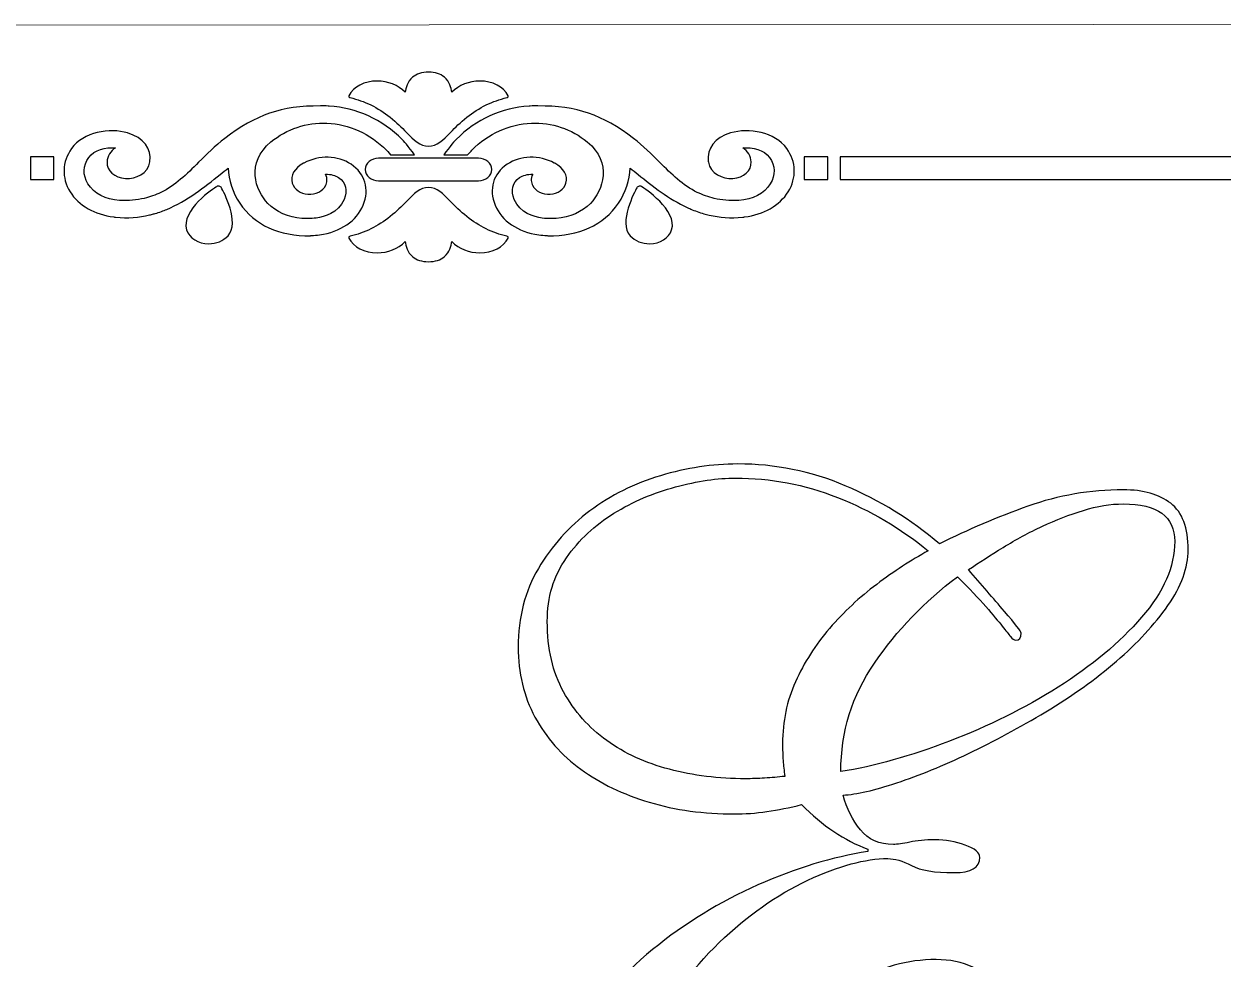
# Model space of a CAD drawing. Header units: millimetres. Extents: x -104 to 608, y -149 to 152.
# Drawn here: x -15.2 to 47.9, y 102.7 to 151.9 of the extents above; entities that cross this region are included whole.
import ezdxf

# ---------------------------------------------------------------- set-up
doc = ezdxf.new("R2010")
doc.units = ezdxf.units.MM
doc.header["$MEASUREMENT"] = 0
doc.layers.add('layer 1', color=7, linetype='Continuous')

msp = doc.modelspace()

# ---------------------------------------------------------------- linework, layer by layer
at = {"layer": 'layer 1', "color": 250, "lineweight": 20}
msp.add_open_spline([(111.1035, 148.0591), (111.1035, 148.0591), (103.1622, 148.0591), (103.1622, 148.0591), (103.1622, 148.0591), (103.1622, 148.0591), (103.1622, 144.1262), (103.1622, 144.1262), (103.1622, 144.1262), (103.1622, 144.1262), (111.1035, 144.1262), (111.1035, 144.1262), (111.1035, 144.1262), (111.1035, 144.1262), (111.1035, -0.7195), (111.1035, -0.7195), (111.1035, -0.7195), (111.1035, -0.7195), (16.1756, -0.8159), (16.1756, -0.8159), (16.1756, -0.8159), (15.6256, -0.8164), (15.1756, -0.3667), (15.1756, 0.1841), (15.1756, 0.1841), (15.1756, 0.1841), (15.1756, 3.0663), (15.1756, 3.0663), (15.1756, 3.0663), (15.1756, 3.0663), (-2.8885, 3.0663), (-2.8885, 3.0663), (-2.8885, 3.0663), (-2.8885, 3.0663), (-2.8885, 0.1841), (-2.8885, 0.1841), (-2.8885, 0.1841), (-2.8885, -0.366), (-3.3384, -0.8159), (-3.8885, -0.8159), (-3.8885, -0.8159), (-3.8885, -0.8159), (-98.8636, -0.8159), (-98.8636, -0.8159), (-98.8636, -0.8159), (-98.8636, -0.8159), (-98.8636, 144.1262), (-98.8636, 144.1262), (-98.8636, 144.1262), (-98.8636, 144.1262), (-90.9097, 144.1262), (-90.9097, 144.1262), (-90.9097, 144.1262), (-90.9097, 144.1262), (-90.9097, 148.0591), (-90.9097, 148.0591), (-90.9097, 148.0591), (-90.9097, 148.0591), (-98.8636, 148.0591), (-98.8636, 148.0591), (-98.8636, 148.0591), (-98.8636, 148.0591), (-98.8636, 151.8279), (-98.8636, 151.8279), (-98.8636, 151.8279), (-98.8636, 151.8279), (111.1035, 151.9243), (111.1035, 151.9243), (111.1035, 151.9243), (111.1035, 151.9243), (111.1035, 148.0591), (111.1035, 148.0591)], degree=3, knots=[0, 0, 0, 0, 0.0526316, 0.0526316, 0.0526316, 0.0526316, 0.1052632, 0.1052632, 0.1052632, 0.1052632, 0.1578947, 0.1578947, 0.1578947, 0.1578947, 0.2105263, 0.2105263, 0.2105263, 0.2105263, 0.2631579, 0.2631579, 0.2631579, 0.2631579, 0.3157895, 0.3157895, 0.3157895, 0.3157895, 0.3684211, 0.3684211, 0.3684211, 0.3684211, 0.4210526, 0.4210526, 0.4210526, 0.4210526, 0.4736842, 0.4736842, 0.4736842, 0.4736842, 0.5263158, 0.5263158, 0.5263158, 0.5263158, 0.5789474, 0.5789474, 0.5789474, 0.5789474, 0.6315789, 0.6315789, 0.6315789, 0.6315789, 0.6842105, 0.6842105, 0.6842105, 0.6842105, 0.7368421, 0.7368421, 0.7368421, 0.7368421, 0.7894737, 0.7894737, 0.7894737, 0.7894737, 0.8421053, 0.8421053, 0.8421053, 0.8421053, 0.8947368, 0.8947368, 0.8947368, 0.8947368, 1, 1, 1, 1], dxfattribs=at)
at = {"layer": 'layer 1'}
for points, knots in [([(10.2184, 148.0433), (9.4602, 147.8726), (8.7495, 147.5255), (8.1052, 147.0118), (8.1052, 147.0118), (7.7593, 146.7358), (7.4921, 146.4643), (7.2556, 146.2245), (7.2556, 146.2245), (6.8316, 145.7938), (6.5255, 145.482), (6.0861, 145.482), (6.0861, 145.482), (5.6441, 145.482), (5.3386, 145.7938), (4.9151, 146.2245), (4.9151, 146.2245), (4.6795, 146.4643), (4.4123, 146.7358), (4.0658, 147.0118), (4.0658, 147.0118), (3.4215, 147.5255), (2.7108, 147.8726), (1.9538, 148.0433), (1.9538, 148.0433), (1.9291, 148.049), (1.9084, 148.0631), (1.8975, 148.0823), (1.8975, 148.0823), (1.8863, 148.1021), (1.8848, 148.1242), (1.8943, 148.1441), (1.8943, 148.1441), (2.1272, 148.6146), (2.7141, 148.9187), (3.3896, 148.9187), (3.3896, 148.9187), (3.9523, 148.9187), (4.4775, 148.7051), (4.8614, 148.3252), (4.8614, 148.3252), (4.8883, 148.5602), (4.9764, 148.8867), (5.2442, 149.116), (5.2442, 149.116), (5.4545, 149.2951), (5.737, 149.3868), (6.0855, 149.388), (6.0855, 149.388), (6.0855, 149.388), (6.0917, 149.388), (6.0917, 149.388), (6.0917, 149.388), (6.4367, 149.388), (6.7175, 149.2981), (6.926, 149.1202), (6.926, 149.1202), (7.1946, 148.8902), (7.2834, 148.5615), (7.3105, 148.3252), (7.3105, 148.3252), (7.6947, 148.7051), (8.2202, 148.9187), (8.7826, 148.9187), (8.7826, 148.9187), (9.4576, 148.9187), (10.0438, 148.6146), (10.2765, 148.1441), (10.2765, 148.1441), (10.2868, 148.1242), (10.2862, 148.1021), (10.275, 148.0823), (10.275, 148.0823), (10.2632, 148.0631), (10.2426, 148.049), (10.2184, 148.0433)], [0, 0, 0, 0, 0.05, 0.05, 0.05, 0.05, 0.1, 0.1, 0.1, 0.1, 0.15, 0.15, 0.15, 0.15, 0.2, 0.2, 0.2, 0.2, 0.25, 0.25, 0.25, 0.25, 0.3, 0.3, 0.3, 0.3, 0.35, 0.35, 0.35, 0.35, 0.4, 0.4, 0.4, 0.4, 0.45, 0.45, 0.45, 0.45, 0.5, 0.5, 0.5, 0.5, 0.55, 0.55, 0.55, 0.55, 0.6, 0.6, 0.6, 0.6, 0.65, 0.65, 0.65, 0.65, 0.7, 0.7, 0.7, 0.7, 0.75, 0.75, 0.75, 0.75, 0.8, 0.8, 0.8, 0.8, 0.85, 0.85, 0.85, 0.85, 0.9, 0.9, 0.9, 0.9, 1, 1, 1, 1]), ([(4.7019, 145.8375), (4.7214, 145.8171), (5.0525, 145.4651), (5.3518, 145.0244), (5.3518, 145.0244), (5.3518, 145.0244), (4.093, 145.0244), (4.093, 145.0244), (4.093, 145.0244), (3.9697, 145.1727), (3.8789, 145.2688), (3.8789, 145.2688), (3.8789, 145.2688), (3.0072, 146.145), (1.8919, 146.6543), (0.738, 146.702), (0.738, 146.702), (-0.3324, 146.7457), (-1.3778, 146.3932), (-2.2106, 145.7068), (-2.2106, 145.7068), (-3.5417, 144.6093), (-3.036, 143.1654), (-2.3707, 142.4628), (-2.3707, 142.4628), (-1.9534, 142.0219), (-1.2849, 141.7402), (-0.5778, 141.6788), (-0.5778, 141.6788), (-0.4716, 141.6696), (-0.3643, 141.6671), (-0.2561, 141.6681), (-0.2561, 141.6681), (-0.1154, 141.6696), (0.0259, 141.6771), (0.1656, 141.6969), (0.1656, 141.6969), (0.59, 141.7576), (1.3452, 141.9642), (1.638, 142.67), (1.638, 142.67), (1.8362, 143.1455), (1.7297, 143.5788), (1.3529, 143.8292), (1.3529, 143.8292), (1.1851, 143.94), (0.9462, 144.0192), (0.6667, 144.0058), (0.6667, 144.0058), (0.7873, 143.7574), (0.7389, 143.5519), (0.6779, 143.4235), (0.6779, 143.4235), (0.534, 143.1204), (0.1444, 142.9326), (-0.2617, 142.9512), (-0.2617, 142.9512), (-0.6559, 142.9763), (-0.9877, 143.2143), (-1.0859, 143.5442), (-1.0859, 143.5442), (-1.2024, 143.9296), (-0.9815, 144.3176), (-0.4958, 144.5849), (-0.4958, 144.5849), (-0.489, 144.5889), (-0.4808, 144.5936), (-0.4722, 144.5978), (-0.4722, 144.5978), (0.3314, 145.0279), (1.3048, 145.003), (2.0122, 144.533), (2.0122, 144.533), (2.7509, 144.0421), (2.9918, 143.2151), (2.6427, 142.3734), (2.6427, 142.3734), (2.2971, 141.5412), (1.4593, 140.9725), (0.344, 140.8125), (0.344, 140.8125), (0.2028, 140.7927), (0.0607, 140.7835), (-0.0821, 140.777), (-0.0821, 140.777), (-0.0974, 140.7753), (-0.1107, 140.7686), (-0.1266, 140.7683), (-0.1266, 140.7683), (-1.765, 140.732), (-3.0787, 141.3325), (-3.8531, 142.482), (-3.8531, 142.482), (-4.2365, 143.0516), (-4.4373, 143.6988), (-4.4629, 144.3288), (-4.4629, 144.3288), (-4.6021, 144.2195), (-4.7428, 144.1082), (-4.8843, 143.9946), (-4.8843, 143.9946), (-5.7224, 143.3249), (-6.6245, 142.6039), (-7.7014, 142.155), (-7.7014, 142.155), (-7.7907, 142.1178), (-7.8807, 142.0805), (-7.973, 142.0472), (-7.973, 142.0472), (-7.9751, 142.0465), (-7.9762, 142.046), (-7.9786, 142.0452), (-7.9786, 142.0452), (-8.0865, 142.0062), (-8.1968, 141.9712), (-8.3083, 141.9379), (-8.3083, 141.9379), (-8.3381, 141.9297), (-8.3678, 141.921), (-8.3985, 141.9128), (-8.3985, 141.9128), (-8.4655, 141.8947), (-8.5342, 141.8785), (-8.602, 141.8621), (-8.602, 141.8621), (-9.1534, 141.7312), (-9.7479, 141.6771), (-10.4005, 141.7377), (-10.4005, 141.7377), (-10.4324, 141.7407), (-10.4595, 141.7541), (-10.4893, 141.7618), (-10.4893, 141.7618), (-11.4884, 141.8751), (-12.3385, 142.3565), (-12.7909, 143.0866), (-12.7909, 143.0866), (-13.2426, 143.8163), (-13.2137, 144.6649), (-12.7148, 145.357), (-12.7148, 145.357), (-12.0814, 146.2345), (-10.7137, 146.4643), (-9.7577, 146.1818), (-9.7577, 146.1818), (-8.9264, 145.9349), (-8.4772, 145.3535), (-8.584, 144.6637), (-8.584, 144.6637), (-8.681, 144.0451), (-9.3239, 143.7502), (-9.8768, 143.7909), (-9.8768, 143.7909), (-10.4548, 143.8314), (-10.8599, 144.1944), (-10.8414, 144.6537), (-10.8414, 144.6537), (-10.8275, 144.969), (-10.6633, 145.2323), (-10.4005, 145.392), (-10.4005, 145.392), (-10.9118, 145.446), (-11.5155, 145.2929), (-11.8057, 144.8912), (-11.8057, 144.8912), (-12.1141, 144.4634), (-12.1291, 143.9569), (-11.8472, 143.5018), (-11.8472, 143.5018), (-11.5341, 142.995), (-10.9142, 142.67), (-10.1894, 142.6313), (-10.1894, 142.6313), (-9.6978, 142.6079), (-9.272, 142.6484), (-8.8874, 142.7336), (-8.8874, 142.7336), (-8.5825, 142.8069), (-8.2929, 142.9167), (-8.0116, 143.0447), (-8.0116, 143.0447), (-7.2496, 143.417), (-6.6551, 143.9959), (-6.0185, 144.6358), (-6.0185, 144.6358), (-5.5953, 145.0611), (-5.1565, 145.5014), (-4.6461, 145.8894), (-4.6461, 145.8894), (-2.99, 147.1494), (-1.6751, 147.6073), (0.3965, 147.6073), (0.3965, 147.6073), (0.5295, 147.6073), (0.6655, 147.6053), (0.8041, 147.6018), (0.8041, 147.6018), (0.8232, 147.6013), (0.84, 147.5931), (0.8586, 147.5914), (0.8586, 147.5914), (2.2865, 147.5144), (3.6474, 146.8975), (4.7019, 145.8375)], [0, 0, 0, 0, 0.0192308, 0.0192308, 0.0192308, 0.0192308, 0.0384615, 0.0384615, 0.0384615, 0.0384615, 0.0576923, 0.0576923, 0.0576923, 0.0576923, 0.0769231, 0.0769231, 0.0769231, 0.0769231, 0.0961538, 0.0961538, 0.0961538, 0.0961538, 0.1153846, 0.1153846, 0.1153846, 0.1153846, 0.1346154, 0.1346154, 0.1346154, 0.1346154, 0.1538462, 0.1538462, 0.1538462, 0.1538462, 0.1730769, 0.1730769, 0.1730769, 0.1730769, 0.1923077, 0.1923077, 0.1923077, 0.1923077, 0.2115385, 0.2115385, 0.2115385, 0.2115385, 0.2307692, 0.2307692, 0.2307692, 0.2307692, 0.25, 0.25, 0.25, 0.25, 0.2692308, 0.2692308, 0.2692308, 0.2692308, 0.2884615, 0.2884615, 0.2884615, 0.2884615, 0.3076923, 0.3076923, 0.3076923, 0.3076923, 0.3269231, 0.3269231, 0.3269231, 0.3269231, 0.3461538, 0.3461538, 0.3461538, 0.3461538, 0.3653846, 0.3653846, 0.3653846, 0.3653846, 0.3846154, 0.3846154, 0.3846154, 0.3846154, 0.4038462, 0.4038462, 0.4038462, 0.4038462, 0.4230769, 0.4230769, 0.4230769, 0.4230769, 0.4423077, 0.4423077, 0.4423077, 0.4423077, 0.4615385, 0.4615385, 0.4615385, 0.4615385, 0.4807692, 0.4807692, 0.4807692, 0.4807692, 0.5, 0.5, 0.5, 0.5, 0.5192308, 0.5192308, 0.5192308, 0.5192308, 0.5384615, 0.5384615, 0.5384615, 0.5384615, 0.5576923, 0.5576923, 0.5576923, 0.5576923, 0.5769231, 0.5769231, 0.5769231, 0.5769231, 0.5961538, 0.5961538, 0.5961538, 0.5961538, 0.6153846, 0.6153846, 0.6153846, 0.6153846, 0.6346154, 0.6346154, 0.6346154, 0.6346154, 0.6538462, 0.6538462, 0.6538462, 0.6538462, 0.6730769, 0.6730769, 0.6730769, 0.6730769, 0.6923077, 0.6923077, 0.6923077, 0.6923077, 0.7115385, 0.7115385, 0.7115385, 0.7115385, 0.7307692, 0.7307692, 0.7307692, 0.7307692, 0.75, 0.75, 0.75, 0.75, 0.7692308, 0.7692308, 0.7692308, 0.7692308, 0.7884615, 0.7884615, 0.7884615, 0.7884615, 0.8076923, 0.8076923, 0.8076923, 0.8076923, 0.8269231, 0.8269231, 0.8269231, 0.8269231, 0.8461538, 0.8461538, 0.8461538, 0.8461538, 0.8653846, 0.8653846, 0.8653846, 0.8653846, 0.8846154, 0.8846154, 0.8846154, 0.8846154, 0.9038462, 0.9038462, 0.9038462, 0.9038462, 0.9230769, 0.9230769, 0.9230769, 0.9230769, 0.9423077, 0.9423077, 0.9423077, 0.9423077, 0.9615385, 0.9615385, 0.9615385, 0.9615385, 1, 1, 1, 1]), ([(22.7296, 141.7618), (22.6989, 141.7541), (22.6721, 141.7407), (22.6394, 141.7379), (22.6394, 141.7379), (21.9965, 141.6776), (21.4097, 141.7295), (20.8644, 141.8562), (20.8644, 141.8562), (20.771, 141.8785), (20.6775, 141.8999), (20.5861, 141.9262), (20.5861, 141.9262), (20.5846, 141.9262), (20.5828, 141.9267), (20.5816, 141.9275), (20.5816, 141.9275), (20.3448, 141.9958), (20.1175, 142.079), (19.8966, 142.1732), (19.8966, 142.1732), (19.8592, 142.1896), (19.8211, 142.2057), (19.7843, 142.2229), (19.7843, 142.2229), (19.7595, 142.2345), (19.735, 142.246), (19.7102, 142.2571), (19.7102, 142.2571), (18.7348, 142.709), (17.9005, 143.3738), (17.1238, 143.9949), (17.1238, 143.9949), (16.9816, 144.1082), (16.8419, 144.2195), (16.7027, 144.3288), (16.7027, 144.3288), (16.6767, 143.6988), (16.4759, 143.0516), (16.092, 142.482), (16.092, 142.482), (15.3191, 141.3325), (13.9962, 140.732), (12.3661, 140.7683), (12.3661, 140.7683), (12.3501, 140.7688), (12.3372, 140.7753), (12.3215, 140.777), (12.3215, 140.777), (12.1791, 140.7835), (12.0364, 140.7927), (11.8957, 140.8125), (11.8957, 140.8125), (10.7807, 140.9725), (9.9424, 141.5412), (9.5968, 142.3734), (9.5968, 142.3734), (9.2476, 143.2151), (9.4894, 144.0421), (10.2272, 144.533), (10.2272, 144.533), (10.9355, 145.0028), (11.9093, 145.0279), (12.7125, 144.5978), (12.7125, 144.5978), (12.7202, 144.5936), (12.7279, 144.5889), (12.7358, 144.5849), (12.7358, 144.5849), (13.2209, 144.3176), (13.4412, 143.9296), (13.3262, 143.5442), (13.3262, 143.5442), (13.2265, 143.2143), (12.8954, 142.9763), (12.5005, 142.9512), (12.5005, 142.9512), (12.0959, 142.9336), (11.7064, 143.1199), (11.5616, 143.4235), (11.5616, 143.4235), (11.5006, 143.5519), (11.4531, 143.7574), (11.5728, 144.0058), (11.5728, 144.0058), (11.2956, 144.0212), (11.0538, 143.94), (10.8863, 143.8292), (10.8863, 143.8292), (10.5106, 143.5788), (10.4042, 143.1455), (10.6014, 142.67), (10.6014, 142.67), (10.8943, 141.9642), (11.6498, 141.7576), (12.0735, 141.6969), (12.0735, 141.6969), (12.2233, 141.6753), (12.3752, 141.6689), (12.5271, 141.6689), (12.5271, 141.6689), (12.6226, 141.6689), (12.7182, 141.6701), (12.8122, 141.6781), (12.8122, 141.6781), (13.5208, 141.7389), (14.1923, 142.0209), (14.6093, 142.4628), (14.6093, 142.4628), (15.2745, 143.1654), (15.7817, 144.6093), (14.4503, 145.7068), (14.4503, 145.7068), (13.6173, 146.3932), (12.5713, 146.7445), (11.5014, 146.702), (11.5014, 146.702), (10.3478, 146.6543), (9.2323, 146.145), (8.3671, 145.276), (8.3671, 145.276), (8.3172, 145.2234), (8.2367, 145.1334), (8.1468, 145.0244), (8.1468, 145.0244), (8.1468, 145.0244), (6.8879, 145.0244), (6.8879, 145.0244), (6.8879, 145.0244), (7.1878, 145.4656), (7.5204, 145.8188), (7.5452, 145.8444), (7.5452, 145.8444), (8.5924, 146.8975), (9.9521, 147.5144), (11.3808, 147.5914), (11.3808, 147.5914), (11.3997, 147.5931), (11.4153, 147.6013), (11.4351, 147.6018), (11.4351, 147.6018), (11.5749, 147.6053), (11.7108, 147.6073), (11.8429, 147.6073), (11.8429, 147.6073), (13.9145, 147.6073), (15.2291, 147.1494), (16.8861, 145.8894), (16.8861, 145.8894), (17.396, 145.5014), (17.8339, 145.0611), (18.2579, 144.6358), (18.2579, 144.6358), (18.8905, 144.0009), (19.4835, 143.424), (20.2393, 143.0511), (20.2393, 143.0511), (20.5277, 142.9197), (20.824, 142.8064), (21.1375, 142.7316), (21.1375, 142.7316), (21.52, 142.6477), (21.9423, 142.6074), (22.4288, 142.6313), (22.4288, 142.6313), (23.1534, 142.67), (23.7729, 142.995), (24.0867, 143.5018), (24.0867, 143.5018), (24.3689, 143.9569), (24.3536, 144.4634), (24.0445, 144.8912), (24.0445, 144.8912), (23.7549, 145.2929), (23.1513, 145.4465), (22.6394, 145.392), (22.6394, 145.392), (22.9027, 145.2323), (23.0676, 144.969), (23.0802, 144.6537), (23.0802, 144.6537), (23.0994, 144.1944), (22.6942, 143.8314), (22.1171, 143.7909), (22.1171, 143.7909), (21.5613, 143.7472), (20.929, 144.0408), (20.8255, 144.6515), (20.8255, 144.6515), (20.824, 144.6597), (20.8226, 144.6679), (20.822, 144.6758), (20.822, 144.6758), (20.7217, 145.36), (21.1705, 145.9368), (21.998, 146.1818), (21.998, 146.1818), (22.954, 146.4643), (24.3202, 146.2345), (24.9537, 145.357), (24.9537, 145.357), (25.4535, 144.6649), (25.4815, 143.8163), (25.0303, 143.0866), (25.0303, 143.0866), (24.5783, 142.3565), (23.7278, 141.8751), (22.7296, 141.7618)], [0, 0, 0, 0, 0.0188679, 0.0188679, 0.0188679, 0.0188679, 0.0377358, 0.0377358, 0.0377358, 0.0377358, 0.0566038, 0.0566038, 0.0566038, 0.0566038, 0.0754717, 0.0754717, 0.0754717, 0.0754717, 0.0943396, 0.0943396, 0.0943396, 0.0943396, 0.1132075, 0.1132075, 0.1132075, 0.1132075, 0.1320755, 0.1320755, 0.1320755, 0.1320755, 0.1509434, 0.1509434, 0.1509434, 0.1509434, 0.1698113, 0.1698113, 0.1698113, 0.1698113, 0.1886792, 0.1886792, 0.1886792, 0.1886792, 0.2075472, 0.2075472, 0.2075472, 0.2075472, 0.2264151, 0.2264151, 0.2264151, 0.2264151, 0.245283, 0.245283, 0.245283, 0.245283, 0.2641509, 0.2641509, 0.2641509, 0.2641509, 0.2830189, 0.2830189, 0.2830189, 0.2830189, 0.3018868, 0.3018868, 0.3018868, 0.3018868, 0.3207547, 0.3207547, 0.3207547, 0.3207547, 0.3396226, 0.3396226, 0.3396226, 0.3396226, 0.3584906, 0.3584906, 0.3584906, 0.3584906, 0.3773585, 0.3773585, 0.3773585, 0.3773585, 0.3962264, 0.3962264, 0.3962264, 0.3962264, 0.4150943, 0.4150943, 0.4150943, 0.4150943, 0.4339623, 0.4339623, 0.4339623, 0.4339623, 0.4528302, 0.4528302, 0.4528302, 0.4528302, 0.4716981, 0.4716981, 0.4716981, 0.4716981, 0.490566, 0.490566, 0.490566, 0.490566, 0.509434, 0.509434, 0.509434, 0.509434, 0.5283019, 0.5283019, 0.5283019, 0.5283019, 0.5471698, 0.5471698, 0.5471698, 0.5471698, 0.5660377, 0.5660377, 0.5660377, 0.5660377, 0.5849057, 0.5849057, 0.5849057, 0.5849057, 0.6037736, 0.6037736, 0.6037736, 0.6037736, 0.6226415, 0.6226415, 0.6226415, 0.6226415, 0.6415094, 0.6415094, 0.6415094, 0.6415094, 0.6603774, 0.6603774, 0.6603774, 0.6603774, 0.6792453, 0.6792453, 0.6792453, 0.6792453, 0.6981132, 0.6981132, 0.6981132, 0.6981132, 0.7169811, 0.7169811, 0.7169811, 0.7169811, 0.7358491, 0.7358491, 0.7358491, 0.7358491, 0.754717, 0.754717, 0.754717, 0.754717, 0.7735849, 0.7735849, 0.7735849, 0.7735849, 0.7924528, 0.7924528, 0.7924528, 0.7924528, 0.8113208, 0.8113208, 0.8113208, 0.8113208, 0.8301887, 0.8301887, 0.8301887, 0.8301887, 0.8490566, 0.8490566, 0.8490566, 0.8490566, 0.8679245, 0.8679245, 0.8679245, 0.8679245, 0.8867925, 0.8867925, 0.8867925, 0.8867925, 0.9056604, 0.9056604, 0.9056604, 0.9056604, 0.9245283, 0.9245283, 0.9245283, 0.9245283, 0.9433962, 0.9433962, 0.9433962, 0.9433962, 0.9622642, 0.9622642, 0.9622642, 0.9622642, 1, 1, 1, 1]), ([(68.9032, 144.2836), (67.9643, 143.3604), (66.2162, 143.4118), (65.6618, 143.4548), (65.6618, 143.4548), (65.9806, 142.9227), (66.0399, 142.4452), (65.8358, 142.0338), (65.8358, 142.0338), (65.4763, 141.3076), (64.4398, 141.059), (64.3956, 141.049), (64.3956, 141.049), (64.3634, 141.0413), (64.3331, 141.0485), (64.3109, 141.0664), (64.3109, 141.0664), (64.2888, 141.0841), (64.2791, 141.1104), (64.2844, 141.136), (64.2844, 141.136), (64.2865, 141.1429), (64.4425, 141.8435), (63.577, 142.7731), (63.577, 142.7731), (62.9135, 143.4859), (61.6372, 143.6836), (60.8059, 143.7345), (60.8059, 143.7345), (60.8059, 143.7345), (27.7595, 143.7345), (27.7595, 143.7345), (27.7595, 143.7345), (27.7595, 143.7345), (27.7595, 144.93), (27.7595, 144.93), (27.7595, 144.93), (27.7595, 144.93), (60.8286, 144.93), (60.8286, 144.93), (60.8286, 144.93), (61.6599, 144.9829), (62.9197, 145.1849), (63.577, 145.8911), (63.577, 145.8911), (64.4425, 146.821), (64.2865, 147.5213), (64.2844, 147.5283), (64.2844, 147.5283), (64.2791, 147.5541), (64.2888, 147.5804), (64.3109, 147.5978), (64.3109, 147.5978), (64.3283, 147.6112), (64.3496, 147.6185), (64.372, 147.6185), (64.372, 147.6185), (64.3802, 147.6185), (64.3879, 147.617), (64.3956, 147.6152), (64.3956, 147.6152), (64.4398, 147.6055), (65.4763, 147.3569), (65.8358, 146.6307), (65.8358, 146.6307), (66.0399, 146.2193), (65.9806, 145.7416), (65.6618, 145.2095), (65.6618, 145.2095), (66.2162, 145.2532), (67.9643, 145.3046), (68.9032, 144.3807), (68.9032, 144.3807), (68.9315, 144.3526), (68.9315, 144.3116), (68.9032, 144.2836)], [0, 0, 0, 0, 0.05, 0.05, 0.05, 0.05, 0.1, 0.1, 0.1, 0.1, 0.15, 0.15, 0.15, 0.15, 0.2, 0.2, 0.2, 0.2, 0.25, 0.25, 0.25, 0.25, 0.3, 0.3, 0.3, 0.3, 0.35, 0.35, 0.35, 0.35, 0.4, 0.4, 0.4, 0.4, 0.45, 0.45, 0.45, 0.45, 0.5, 0.5, 0.5, 0.5, 0.55, 0.55, 0.55, 0.55, 0.6, 0.6, 0.6, 0.6, 0.65, 0.65, 0.65, 0.65, 0.7, 0.7, 0.7, 0.7, 0.75, 0.75, 0.75, 0.75, 0.8, 0.8, 0.8, 0.8, 0.85, 0.85, 0.85, 0.85, 0.9, 0.9, 0.9, 0.9, 1, 1, 1, 1]), ([(-14.8681, 144.93), (-14.8681, 144.93), (-13.6375, 144.93), (-13.6375, 144.93), (-13.6375, 144.93), (-13.6375, 144.93), (-13.6375, 143.7345), (-13.6375, 143.7345), (-13.6375, 143.7345), (-13.6375, 143.7345), (-14.8681, 143.7345), (-14.8681, 143.7345), (-14.8681, 143.7345), (-14.8681, 143.7345), (-14.8681, 144.93), (-14.8681, 144.93)], [0, 0, 0, 0, 0.2, 0.2, 0.2, 0.2, 0.4, 0.4, 0.4, 0.4, 0.6, 0.6, 0.6, 0.6, 1, 1, 1, 1]), ([(3.4581, 143.662), (3.0679, 143.662), (2.7509, 143.9293), (2.7509, 144.258), (2.7509, 144.258), (2.7509, 144.5866), (3.0679, 144.8542), (3.4581, 144.8542), (3.4581, 144.8542), (3.4581, 144.8542), (4.2301, 144.8542), (4.2301, 144.8542), (4.2301, 144.8542), (4.2301, 144.8542), (5.4624, 144.8542), (5.4624, 144.8542), (5.4624, 144.8542), (5.4624, 144.8542), (6.7761, 144.8542), (6.7761, 144.8542), (6.7761, 144.8542), (6.7761, 144.8542), (8.0094, 144.8542), (8.0094, 144.8542), (8.0094, 144.8542), (8.0094, 144.8542), (8.7136, 144.8542), (8.7136, 144.8542), (8.7136, 144.8542), (9.1034, 144.8542), (9.4207, 144.5866), (9.4207, 144.258), (9.4207, 144.258), (9.4207, 143.9293), (9.1034, 143.662), (8.7136, 143.662), (8.7136, 143.662), (8.7136, 143.662), (3.4581, 143.662), (3.4581, 143.662)], [0, 0, 0, 0, 0.0909091, 0.0909091, 0.0909091, 0.0909091, 0.1818182, 0.1818182, 0.1818182, 0.1818182, 0.2727273, 0.2727273, 0.2727273, 0.2727273, 0.3636364, 0.3636364, 0.3636364, 0.3636364, 0.4545455, 0.4545455, 0.4545455, 0.4545455, 0.5454545, 0.5454545, 0.5454545, 0.5454545, 0.6363636, 0.6363636, 0.6363636, 0.6363636, 0.7272727, 0.7272727, 0.7272727, 0.7272727, 0.8181818, 0.8181818, 0.8181818, 0.8181818, 1, 1, 1, 1]), ([(25.877, 144.93), (25.877, 144.93), (27.1075, 144.93), (27.1075, 144.93), (27.1075, 144.93), (27.1075, 144.93), (27.1075, 143.7345), (27.1075, 143.7345), (27.1075, 143.7345), (27.1075, 143.7345), (25.877, 143.7345), (25.877, 143.7345), (25.877, 143.7345), (25.877, 143.7345), (25.877, 144.93), (25.877, 144.93)], [0, 0, 0, 0, 0.2, 0.2, 0.2, 0.2, 0.4, 0.4, 0.4, 0.4, 0.6, 0.6, 0.6, 0.6, 1, 1, 1, 1]), ([(-5.0866, 143.3482), (-5.0554, 143.3686), (-5.0173, 143.379), (-4.9784, 143.379), (-4.9784, 143.379), (-4.9648, 143.379), (-4.9507, 143.3778), (-4.9362, 143.3751), (-4.9362, 143.3751), (-4.8843, 143.3639), (-4.8398, 143.3336), (-4.818, 143.2926), (-4.818, 143.2926), (-4.7145, 143.106), (-3.8274, 141.4475), (-4.4727, 140.7683), (-4.4727, 140.7683), (-4.7319, 140.4958), (-5.0913, 140.3452), (-5.4856, 140.3452), (-5.4856, 140.3452), (-6.037, 140.3452), (-6.5171, 140.6434), (-6.6522, 141.0699), (-6.6522, 141.0699), (-6.9792, 142.1083), (-5.1642, 143.2981), (-5.0866, 143.3482)], [0, 0, 0, 0, 0.125, 0.125, 0.125, 0.125, 0.25, 0.25, 0.25, 0.25, 0.375, 0.375, 0.375, 0.375, 0.5, 0.5, 0.5, 0.5, 0.625, 0.625, 0.625, 0.625, 0.75, 0.75, 0.75, 0.75, 1, 1, 1, 1]), ([(17.1757, 143.3748), (17.1895, 143.3778), (17.2037, 143.379), (17.2181, 143.379), (17.2181, 143.379), (17.2568, 143.379), (17.2948, 143.3686), (17.3261, 143.3482), (17.3261, 143.3482), (17.4039, 143.2981), (19.2196, 142.1083), (18.891, 141.0699), (18.891, 141.0699), (18.7569, 140.6434), (18.2774, 140.3452), (17.7245, 140.3452), (17.7245, 140.3452), (17.3308, 140.3452), (16.9719, 140.4958), (16.713, 140.7683), (16.713, 140.7683), (16.0672, 141.4478), (16.9539, 143.106), (17.0571, 143.2928), (17.0571, 143.2928), (17.0801, 143.3336), (17.1232, 143.3639), (17.1757, 143.3748)], [0, 0, 0, 0, 0.125, 0.125, 0.125, 0.125, 0.25, 0.25, 0.25, 0.25, 0.375, 0.375, 0.375, 0.375, 0.5, 0.5, 0.5, 0.5, 0.625, 0.625, 0.625, 0.625, 0.75, 0.75, 0.75, 0.75, 1, 1, 1, 1]), ([(1.9538, 140.743), (2.7108, 140.9136), (3.4215, 141.2609), (4.0658, 141.7744), (4.0658, 141.7744), (4.4123, 142.0507), (4.6798, 142.322), (4.9154, 142.562), (4.9154, 142.562), (5.3386, 142.9925), (5.6441, 143.3043), (6.0861, 143.3043), (6.0861, 143.3043), (6.5255, 143.3043), (6.8319, 142.9925), (7.2556, 142.562), (7.2556, 142.562), (7.4921, 142.322), (7.7593, 142.0507), (8.1052, 141.7744), (8.1052, 141.7744), (8.7495, 141.2609), (9.4602, 140.9136), (10.2184, 140.743), (10.2184, 140.743), (10.2423, 140.7375), (10.2632, 140.7233), (10.275, 140.704), (10.275, 140.704), (10.2859, 140.6841), (10.2868, 140.662), (10.2765, 140.6421), (10.2765, 140.6421), (10.0438, 140.1716), (9.4576, 139.8675), (8.7826, 139.8675), (8.7826, 139.8675), (8.2202, 139.8675), (7.6947, 140.0814), (7.3105, 140.4613), (7.3105, 140.4613), (7.2834, 140.226), (7.1946, 139.8998), (6.9271, 139.6703), (6.9271, 139.6703), (6.7181, 139.4911), (6.4347, 139.3995), (6.0805, 139.3982), (6.0805, 139.3982), (5.7349, 139.3982), (5.4545, 139.4882), (5.2463, 139.6663), (5.2463, 139.6663), (4.977, 139.8963), (4.8883, 140.225), (4.8614, 140.4613), (4.8614, 140.4613), (4.4769, 140.0814), (3.9523, 139.8675), (3.3896, 139.8675), (3.3896, 139.8675), (2.7141, 139.8675), (2.1272, 140.1716), (1.8946, 140.6421), (1.8946, 140.6421), (1.8848, 140.662), (1.8863, 140.6841), (1.8975, 140.704), (1.8975, 140.704), (1.9084, 140.7233), (1.9291, 140.7375), (1.9538, 140.743)], [0, 0, 0, 0, 0.0526316, 0.0526316, 0.0526316, 0.0526316, 0.1052632, 0.1052632, 0.1052632, 0.1052632, 0.1578947, 0.1578947, 0.1578947, 0.1578947, 0.2105263, 0.2105263, 0.2105263, 0.2105263, 0.2631579, 0.2631579, 0.2631579, 0.2631579, 0.3157895, 0.3157895, 0.3157895, 0.3157895, 0.3684211, 0.3684211, 0.3684211, 0.3684211, 0.4210526, 0.4210526, 0.4210526, 0.4210526, 0.4736842, 0.4736842, 0.4736842, 0.4736842, 0.5263158, 0.5263158, 0.5263158, 0.5263158, 0.5789474, 0.5789474, 0.5789474, 0.5789474, 0.6315789, 0.6315789, 0.6315789, 0.6315789, 0.6842105, 0.6842105, 0.6842105, 0.6842105, 0.7368421, 0.7368421, 0.7368421, 0.7368421, 0.7894737, 0.7894737, 0.7894737, 0.7894737, 0.8421053, 0.8421053, 0.8421053, 0.8421053, 0.8947368, 0.8947368, 0.8947368, 0.8947368, 1, 1, 1, 1]), ([(-0.8332, 84.3617), (-0.8332, 84.3617), (-0.8332, 89.981), (-0.8332, 89.981), (-0.8332, 89.981), (-1.9959, 90.6097), (-2.1496, 90.3003), (-3.2544, 89.8629), (-3.2544, 89.8629), (-3.0854, 90.5206), (-2.9894, 90.9977), (-3.2464, 91.5665), (-3.2464, 91.5665), (-4.8946, 92.0843), (-5.0961, 91.4119), (-5.2977, 90.0471), (-5.2977, 90.0471), (-7.035, 91.8156), (-7.7252, 90.1356), (-7.903, 88.4574), (-7.903, 88.4574), (-8.518, 89.1779), (-8.9838, 90.0957), (-10.3419, 89.7386), (-10.3419, 89.7386), (-10.6351, 88.9594), (-10.5908, 88.7906), (-10.0101, 88.1727), (-10.0101, 88.1727), (-10.0101, 88.1727), (-9.596, 87.7227), (-9.596, 87.7227), (-9.596, 87.7227), (-10.6197, 87.8699), (-10.984, 88.5846), (-11.5006, 89.1455), (-11.5006, 89.1455), (-11.5006, 89.1455), (-14.4484, 92.4732), (-14.4484, 92.4732), (-14.4484, 92.4732), (-14.9037, 93.0971), (-15.3649, 93.5844), (-15.8274, 94.0547), (-15.8274, 94.0547), (-16.8276, 95.072), (-17.526, 96.3104), (-18.399, 97.5391), (-18.399, 97.5391), (-23.7637, 105.0889), (-23.7119, 100.997), (-24.9743, 103.4504), (-24.9743, 103.4504), (-27.0001, 107.3876), (-22.3399, 107.7462), (-21.0691, 110.838), (-21.0691, 110.838), (-20.413, 112.4345), (-20.4473, 114.3756), (-21.4515, 115.6279), (-21.4515, 115.6279), (-21.4515, 115.6279), (-20.7249, 115.5477), (-20.7249, 115.5477), (-20.7249, 115.5477), (-21.2804, 116.4908), (-21.3281, 116.2417), (-22.2712, 116.8133), (-22.2712, 116.8133), (-23.1547, 117.3487), (-22.5655, 117.5194), (-23.2012, 118.4146), (-23.2012, 118.4146), (-23.22, 118.3461), (-23.2746, 118.0764), (-23.3173, 117.9765), (-23.3173, 117.9765), (-23.4502, 117.6654), (-23.3678, 117.7979), (-23.4997, 117.6282), (-23.4997, 117.6282), (-23.4997, 117.6282), (-24.2913, 118.9015), (-24.2913, 118.9015), (-24.2913, 118.9015), (-24.2913, 118.9015), (-24.5459, 118.3455), (-24.5459, 118.3455), (-24.5459, 118.3455), (-24.8337, 117.8027), (-24.2618, 118.4236), (-24.7824, 117.9853), (-24.7824, 117.9853), (-29.4183, 120.3724), (-38.3027, 116.7971), (-36.7727, 112.4304), (-36.7727, 112.4304), (-36.0628, 112.8097), (-36.7297, 112.8143), (-35.9444, 113.1084), (-35.9444, 113.1084), (-35.9444, 113.1084), (-35.9496, 112.0972), (-35.9496, 112.0972), (-35.9496, 112.0972), (-34.8821, 112.2543), (-34.0235, 112.1282), (-33.836, 110.5108), (-33.836, 110.5108), (-33.6916, 109.2653), (-34.6376, 108.5441), (-35.1442, 107.9581), (-35.1442, 107.9581), (-34.8341, 107.2722), (-34.6177, 107.6163), (-34.4452, 107.0373), (-34.4452, 107.0373), (-34.1971, 106.2049), (-34.5953, 106.6649), (-34.7522, 105.8881), (-34.7522, 105.8881), (-34.5978, 105.7664), (-34.2579, 105.5594), (-34.2125, 105.5181), (-34.2125, 105.5181), (-34.1836, 105.4919), (-34.1466, 105.4507), (-34.1188, 105.4231), (-34.1188, 105.4231), (-33.3118, 104.624), (-33.8743, 105.0114), (-32.7325, 104.753), (-32.7325, 104.753), (-31.8338, 101.7863), (-30.0295, 104.4753), (-28.5661, 104.8728), (-28.5661, 104.8728), (-27.8499, 104.5193), (-26.5588, 103.4146), (-26.349, 102.5925), (-26.349, 102.5925), (-26.0708, 101.5025), (-26.7516, 100.0321), (-26.7523, 98.8159), (-26.7523, 98.8159), (-26.7538, 95.7092), (-23.7784, 92.4572), (-22.6497, 85.9697), (-22.6497, 85.9697), (-22.4364, 84.7432), (-22.2815, 83.506), (-22.064, 82.274), (-22.064, 82.274), (-21.7264, 80.3618), (-21.1179, 81.8794), (-20.6414, 80.4277), (-20.6414, 80.4277), (-19.9658, 78.3699), (-20.0969, 71.6186), (-18.6902, 68.8227), (-18.6902, 68.8227), (-17.3106, 66.0803), (-18.2511, 60.9987), (-19.0475, 58.2297), (-19.0475, 58.2297), (-20.05, 54.7435), (-19.7099, 58.3973), (-21.7498, 54.3097), (-21.7498, 54.3097), (-21.7498, 54.3097), (-22.1053, 53.1581), (-22.1053, 53.1581), (-22.1053, 53.1581), (-22.1083, 53.1788), (-22.1161, 53.0912), (-22.1353, 53.0628), (-22.1353, 53.0628), (-24.2111, 52.8235), (-27.4587, 52.0093), (-27.7976, 50.6906), (-27.7976, 50.6906), (-26.6673, 50.1239), (-22.837, 50.4357), (-21.3225, 50.4919), (-21.3225, 50.4919), (-21.3225, 50.4919), (-14.8219, 50.6816), (-14.8219, 50.6816), (-14.8219, 50.6816), (-13.687, 51.9809), (-14.1013, 50.9269), (-13.6029, 51.9739), (-13.6029, 51.9739), (-12.5738, 54.136), (-13.4477, 55.2999), (-13.575, 55.7672), (-13.575, 55.7672), (-13.7852, 56.5385), (-12.8204, 62.6258), (-13.5377, 66.5387), (-13.5377, 66.5387), (-14.1781, 70.0323), (-15.0042, 70.5575), (-14.3174, 74.7263), (-14.3174, 74.7263), (-14.0916, 76.0974), (-13.8787, 77.4134), (-13.6607, 78.8007), (-13.6607, 78.8007), (-13.1894, 81.7992), (-13.7595, 81.3628), (-12.3595, 82.1682), (-12.3595, 82.1682), (-12.3595, 82.1682), (-12.6924, 85.5526), (-12.6924, 85.5526), (-12.6924, 85.5526), (-10.881, 84.0426), (-11.2793, 82.2549), (-9.4732, 82.0312), (-9.4732, 82.0312), (-8.0823, 81.859), (-8.3953, 82.086), (-7.7165, 82.4333), (-7.7165, 82.4333), (-7.9506, 81.0715), (-8.93, 80.2285), (-8.9996, 78.864), (-8.9996, 78.864), (-8.7023, 79.2359), (-8.7218, 79.3665), (-8.1752, 79.4796), (-8.1752, 79.4796), (-8.1752, 79.4796), (-7.9498, 77.0503), (-7.9498, 77.0503), (-7.9498, 77.0503), (-7.3592, 79.6136), (-7.6472, 78.3923), (-6.9691, 78.6343), (-6.9691, 78.6343), (-7.0375, 79.8362), (-7.2631, 81.0166), (-6.592, 82.0074), (-6.592, 82.0074), (-5.91, 83.0142), (-5.8271, 83.7437), (-5.0405, 84.4956), (-5.0405, 84.4956), (-4.8206, 83.7814), (-4.8057, 82.5623), (-3.673, 82.654), (-3.673, 82.654), (-2.3494, 82.7614), (-3.0298, 84.2158), (-3.2118, 84.7102), (-3.2118, 84.7102), (-2.314, 84.2976), (-1.9011, 83.8963), (-0.8332, 84.3617)], [0, 0, 0, 0, 0.0151515, 0.0151515, 0.0151515, 0.0151515, 0.030303, 0.030303, 0.030303, 0.030303, 0.0454545, 0.0454545, 0.0454545, 0.0454545, 0.0606061, 0.0606061, 0.0606061, 0.0606061, 0.0757576, 0.0757576, 0.0757576, 0.0757576, 0.0909091, 0.0909091, 0.0909091, 0.0909091, 0.1060606, 0.1060606, 0.1060606, 0.1060606, 0.1212121, 0.1212121, 0.1212121, 0.1212121, 0.1363636, 0.1363636, 0.1363636, 0.1363636, 0.1515152, 0.1515152, 0.1515152, 0.1515152, 0.1666667, 0.1666667, 0.1666667, 0.1666667, 0.1818182, 0.1818182, 0.1818182, 0.1818182, 0.1969697, 0.1969697, 0.1969697, 0.1969697, 0.2121212, 0.2121212, 0.2121212, 0.2121212, 0.2272727, 0.2272727, 0.2272727, 0.2272727, 0.2424242, 0.2424242, 0.2424242, 0.2424242, 0.2575758, 0.2575758, 0.2575758, 0.2575758, 0.2727273, 0.2727273, 0.2727273, 0.2727273, 0.2878788, 0.2878788, 0.2878788, 0.2878788, 0.3030303, 0.3030303, 0.3030303, 0.3030303, 0.3181818, 0.3181818, 0.3181818, 0.3181818, 0.3333333, 0.3333333, 0.3333333, 0.3333333, 0.3484848, 0.3484848, 0.3484848, 0.3484848, 0.3636364, 0.3636364, 0.3636364, 0.3636364, 0.3787879, 0.3787879, 0.3787879, 0.3787879, 0.3939394, 0.3939394, 0.3939394, 0.3939394, 0.4090909, 0.4090909, 0.4090909, 0.4090909, 0.4242424, 0.4242424, 0.4242424, 0.4242424, 0.4393939, 0.4393939, 0.4393939, 0.4393939, 0.4545455, 0.4545455, 0.4545455, 0.4545455, 0.469697, 0.469697, 0.469697, 0.469697, 0.4848485, 0.4848485, 0.4848485, 0.4848485, 0.5, 0.5, 0.5, 0.5, 0.5151515, 0.5151515, 0.5151515, 0.5151515, 0.530303, 0.530303, 0.530303, 0.530303, 0.5454545, 0.5454545, 0.5454545, 0.5454545, 0.5606061, 0.5606061, 0.5606061, 0.5606061, 0.5757576, 0.5757576, 0.5757576, 0.5757576, 0.5909091, 0.5909091, 0.5909091, 0.5909091, 0.6060606, 0.6060606, 0.6060606, 0.6060606, 0.6212121, 0.6212121, 0.6212121, 0.6212121, 0.6363636, 0.6363636, 0.6363636, 0.6363636, 0.6515152, 0.6515152, 0.6515152, 0.6515152, 0.6666667, 0.6666667, 0.6666667, 0.6666667, 0.6818182, 0.6818182, 0.6818182, 0.6818182, 0.6969697, 0.6969697, 0.6969697, 0.6969697, 0.7121212, 0.7121212, 0.7121212, 0.7121212, 0.7272727, 0.7272727, 0.7272727, 0.7272727, 0.7424242, 0.7424242, 0.7424242, 0.7424242, 0.7575758, 0.7575758, 0.7575758, 0.7575758, 0.7727273, 0.7727273, 0.7727273, 0.7727273, 0.7878788, 0.7878788, 0.7878788, 0.7878788, 0.8030303, 0.8030303, 0.8030303, 0.8030303, 0.8181818, 0.8181818, 0.8181818, 0.8181818, 0.8333333, 0.8333333, 0.8333333, 0.8333333, 0.8484848, 0.8484848, 0.8484848, 0.8484848, 0.8636364, 0.8636364, 0.8636364, 0.8636364, 0.8787879, 0.8787879, 0.8787879, 0.8787879, 0.8939394, 0.8939394, 0.8939394, 0.8939394, 0.9090909, 0.9090909, 0.9090909, 0.9090909, 0.9242424, 0.9242424, 0.9242424, 0.9242424, 0.9393939, 0.9393939, 0.9393939, 0.9393939, 0.9545455, 0.9545455, 0.9545455, 0.9545455, 0.969697, 0.969697, 0.969697, 0.969697, 1, 1, 1, 1])]:
    msp.add_open_spline(points, degree=3, knots=knots, dxfattribs=at)
at = {"layer": 'layer 1', "color": 250}
for points, knots in [([(29.216, 108.4473), (27.9968, 108.9011), (26.8364, 109.6848), (25.7351, 110.7986), (25.7351, 110.7986), (24.4765, 110.4686), (23.2964, 110.3036), (22.1952, 110.3036), (22.1952, 110.3036), (20.5824, 110.3036), (19.0879, 110.5098), (17.7112, 110.9223), (17.7112, 110.9223), (16.3346, 111.3348), (15.1348, 111.9123), (14.1122, 112.6548), (14.1122, 112.6548), (13.0896, 113.3973), (12.2833, 114.3151), (11.6932, 115.4082), (11.6932, 115.4082), (11.1033, 116.5013), (10.8082, 117.7285), (10.8082, 119.0898), (10.8082, 119.0898), (10.8082, 120.6573), (11.1623, 122.0391), (11.8701, 123.2354), (11.8701, 123.2354), (12.5782, 124.4316), (13.4829, 125.4422), (14.5843, 126.2672), (14.5843, 126.2672), (15.6855, 127.0922), (16.9245, 127.7109), (18.3012, 128.1234), (18.3012, 128.1234), (19.6778, 128.5359), (21.0348, 128.7422), (22.3721, 128.7422), (22.3721, 128.7422), (24.3388, 128.7422), (26.2268, 128.3606), (28.0361, 127.5975), (28.0361, 127.5975), (29.8453, 126.8344), (31.4974, 125.8135), (32.9921, 124.5347), (32.9921, 124.5347), (34.4866, 125.2772), (36.0403, 125.9372), (37.6529, 126.5147), (37.6529, 126.5147), (39.2656, 127.0922), (40.9374, 127.3809), (42.6679, 127.3809), (42.6679, 127.3809), (43.7299, 127.3809), (44.5657, 127.1438), (45.1754, 126.6694), (45.1754, 126.6694), (45.785, 126.195), (46.0899, 125.3803), (46.0899, 124.2253), (46.0899, 124.2253), (46.0899, 123.2766), (45.7359, 122.2969), (45.0278, 121.2863), (45.0278, 121.2863), (44.3199, 120.2757), (43.4152, 119.296), (42.314, 118.3473), (42.314, 118.3473), (41.2126, 117.3985), (39.9735, 116.5117), (38.5969, 115.6867), (38.5969, 115.6867), (37.2203, 114.8617), (35.8633, 114.1295), (34.526, 113.4901), (34.526, 113.4901), (33.1888, 112.8508), (31.93, 112.3351), (30.7501, 111.9433), (30.7501, 111.9433), (29.5701, 111.5514), (28.6261, 111.3348), (27.918, 111.2936), (27.918, 111.2936), (28.1147, 110.5923), (28.4195, 109.9839), (28.8326, 109.4683), (28.8326, 109.4683), (29.2456, 108.9527), (29.8257, 108.6948), (30.5731, 108.6948), (30.5731, 108.6948), (30.7697, 108.6948), (31.0548, 108.7361), (31.4285, 108.8186), (31.4285, 108.8186), (31.8022, 108.9011), (32.2448, 108.9423), (32.756, 108.9423), (32.756, 108.9423), (33.3067, 108.9423), (33.8377, 108.8495), (34.3489, 108.6639), (34.3489, 108.6639), (34.8603, 108.4783), (35.116, 108.2617), (35.116, 108.0142), (35.116, 108.0142), (35.116, 107.478), (34.6636, 107.2099), (33.759, 107.2099), (33.759, 107.2099), (32.7363, 107.2099), (31.989, 107.3336), (31.5171, 107.5811), (31.5171, 107.5811), (31.045, 107.8286), (30.632, 107.9524), (30.278, 107.9524), (30.278, 107.9524), (29.098, 107.9524), (27.6919, 107.5708), (26.0596, 106.8077), (26.0596, 106.8077), (24.4272, 106.0446), (22.8736, 104.9514), (21.3987, 103.5283), (21.3987, 103.5283), (19.9236, 102.1052), (18.6747, 100.3727), (17.6521, 98.3309), (17.6521, 98.3309), (16.6295, 96.289), (16.1181, 94.01), (16.1181, 91.4937), (16.1181, 91.4937), (16.1181, 89.1838), (16.5607, 87.4306), (17.4457, 86.2344), (17.4457, 86.2344), (18.3307, 85.0382), (19.6975, 84.2957), (21.5461, 84.0069), (21.5461, 84.0069), (21.4675, 84.3782), (21.4085, 84.77), (21.369, 85.1825), (21.369, 85.1825), (21.3298, 85.595), (21.3101, 86.0075), (21.3101, 86.42), (21.3101, 86.42), (21.3101, 88.7713), (21.6248, 90.9369), (22.2541, 92.9168), (22.2541, 92.9168), (22.8836, 94.8968), (23.7291, 96.6087), (24.7911, 98.0524), (24.7911, 98.0524), (25.8531, 99.4962), (27.0823, 100.6202), (28.4785, 101.4246), (28.4785, 101.4246), (29.875, 102.229), (31.3204, 102.6311), (32.8151, 102.6311), (32.8151, 102.6311), (34.2703, 102.6311), (35.3913, 102.0949), (36.178, 101.0224), (36.178, 101.0224), (36.9646, 99.9499), (37.358, 98.7124), (37.358, 97.3099), (37.358, 97.3099), (37.358, 95.495), (36.8859, 93.7522), (35.942, 92.0815), (35.942, 92.0815), (34.9981, 90.4109), (33.7884, 88.9259), (32.3136, 87.6266), (32.3136, 87.6266), (30.8385, 86.3272), (29.216, 85.2753), (27.4461, 84.471), (27.4461, 84.471), (25.6761, 83.6666), (23.9847, 83.2438), (22.3721, 83.2026), (22.3721, 83.2026), (22.4901, 81.8826), (22.7162, 80.6451), (23.0506, 79.4901), (23.0506, 79.4901), (23.385, 78.3351), (23.5521, 77.6545), (23.5521, 77.4482), (23.5521, 77.4482), (23.5521, 77.3245), (23.4538, 77.2626), (23.2571, 77.2626), (23.2571, 77.2626), (23.0997, 77.2626), (22.9916, 77.4482), (22.9325, 77.8195), (22.9325, 77.8195), (22.8736, 78.1907), (22.6868, 78.892), (22.3721, 79.9232), (22.3721, 79.9232), (22.1755, 80.5007), (22.028, 81.0885), (21.9295, 81.6866), (21.9295, 81.6866), (21.8313, 82.2847), (21.7427, 82.7901), (21.6641, 83.2026), (21.6641, 83.2026), (20.3268, 83.2026), (19.078, 83.3985), (17.9177, 83.7904), (17.9177, 83.7904), (16.7574, 84.1822), (15.7444, 84.7494), (14.8792, 85.4919), (14.8792, 85.4919), (14.0139, 86.2344), (13.3354, 87.1728), (12.8438, 88.3072), (12.8438, 88.3072), (12.3521, 89.4416), (12.1062, 90.7512), (12.1062, 92.2362), (12.1062, 92.2362), (12.1062, 94.4637), (12.6471, 96.4953), (13.7287, 98.3309), (13.7287, 98.3309), (14.8104, 100.1665), (16.1969, 101.7752), (17.8882, 103.1571), (17.8882, 103.1571), (19.5795, 104.5389), (21.4281, 105.6733), (23.4341, 106.5602), (23.4341, 106.5602), (25.4402, 107.447), (27.3673, 108.0349), (29.216, 108.3236), (29.216, 108.3236), (29.216, 108.3236), (29.216, 108.4473), (29.216, 108.4473)], [0, 0, 0, 0, 0.0151515, 0.0151515, 0.0151515, 0.0151515, 0.030303, 0.030303, 0.030303, 0.030303, 0.0454545, 0.0454545, 0.0454545, 0.0454545, 0.0606061, 0.0606061, 0.0606061, 0.0606061, 0.0757576, 0.0757576, 0.0757576, 0.0757576, 0.0909091, 0.0909091, 0.0909091, 0.0909091, 0.1060606, 0.1060606, 0.1060606, 0.1060606, 0.1212121, 0.1212121, 0.1212121, 0.1212121, 0.1363636, 0.1363636, 0.1363636, 0.1363636, 0.1515152, 0.1515152, 0.1515152, 0.1515152, 0.1666667, 0.1666667, 0.1666667, 0.1666667, 0.1818182, 0.1818182, 0.1818182, 0.1818182, 0.1969697, 0.1969697, 0.1969697, 0.1969697, 0.2121212, 0.2121212, 0.2121212, 0.2121212, 0.2272727, 0.2272727, 0.2272727, 0.2272727, 0.2424242, 0.2424242, 0.2424242, 0.2424242, 0.2575758, 0.2575758, 0.2575758, 0.2575758, 0.2727273, 0.2727273, 0.2727273, 0.2727273, 0.2878788, 0.2878788, 0.2878788, 0.2878788, 0.3030303, 0.3030303, 0.3030303, 0.3030303, 0.3181818, 0.3181818, 0.3181818, 0.3181818, 0.3333333, 0.3333333, 0.3333333, 0.3333333, 0.3484848, 0.3484848, 0.3484848, 0.3484848, 0.3636364, 0.3636364, 0.3636364, 0.3636364, 0.3787879, 0.3787879, 0.3787879, 0.3787879, 0.3939394, 0.3939394, 0.3939394, 0.3939394, 0.4090909, 0.4090909, 0.4090909, 0.4090909, 0.4242424, 0.4242424, 0.4242424, 0.4242424, 0.4393939, 0.4393939, 0.4393939, 0.4393939, 0.4545455, 0.4545455, 0.4545455, 0.4545455, 0.469697, 0.469697, 0.469697, 0.469697, 0.4848485, 0.4848485, 0.4848485, 0.4848485, 0.5, 0.5, 0.5, 0.5, 0.5151515, 0.5151515, 0.5151515, 0.5151515, 0.530303, 0.530303, 0.530303, 0.530303, 0.5454545, 0.5454545, 0.5454545, 0.5454545, 0.5606061, 0.5606061, 0.5606061, 0.5606061, 0.5757576, 0.5757576, 0.5757576, 0.5757576, 0.5909091, 0.5909091, 0.5909091, 0.5909091, 0.6060606, 0.6060606, 0.6060606, 0.6060606, 0.6212121, 0.6212121, 0.6212121, 0.6212121, 0.6363636, 0.6363636, 0.6363636, 0.6363636, 0.6515152, 0.6515152, 0.6515152, 0.6515152, 0.6666667, 0.6666667, 0.6666667, 0.6666667, 0.6818182, 0.6818182, 0.6818182, 0.6818182, 0.6969697, 0.6969697, 0.6969697, 0.6969697, 0.7121212, 0.7121212, 0.7121212, 0.7121212, 0.7272727, 0.7272727, 0.7272727, 0.7272727, 0.7424242, 0.7424242, 0.7424242, 0.7424242, 0.7575758, 0.7575758, 0.7575758, 0.7575758, 0.7727273, 0.7727273, 0.7727273, 0.7727273, 0.7878788, 0.7878788, 0.7878788, 0.7878788, 0.8030303, 0.8030303, 0.8030303, 0.8030303, 0.8181818, 0.8181818, 0.8181818, 0.8181818, 0.8333333, 0.8333333, 0.8333333, 0.8333333, 0.8484848, 0.8484848, 0.8484848, 0.8484848, 0.8636364, 0.8636364, 0.8636364, 0.8636364, 0.8787879, 0.8787879, 0.8787879, 0.8787879, 0.8939394, 0.8939394, 0.8939394, 0.8939394, 0.9090909, 0.9090909, 0.9090909, 0.9090909, 0.9242424, 0.9242424, 0.9242424, 0.9242424, 0.9393939, 0.9393939, 0.9393939, 0.9393939, 0.9545455, 0.9545455, 0.9545455, 0.9545455, 0.969697, 0.969697, 0.969697, 0.969697, 1, 1, 1, 1]), ([(12.3422, 120.451), (12.3422, 119.0073), (12.6273, 117.7698), (13.1977, 116.7385), (13.1977, 116.7385), (13.768, 115.7073), (14.5252, 114.8514), (15.4692, 114.1707), (15.4692, 114.1707), (16.4132, 113.4901), (17.5146, 112.9848), (18.7732, 112.6548), (18.7732, 112.6548), (20.0319, 112.3248), (21.369, 112.1598), (22.7851, 112.1598), (22.7851, 112.1598), (23.0997, 112.1598), (23.4341, 112.1701), (23.7881, 112.1908), (23.7881, 112.1908), (24.1421, 112.2114), (24.4961, 112.2423), (24.85, 112.2836), (24.85, 112.2836), (24.8107, 112.5723), (24.7812, 112.8508), (24.7616, 113.1189), (24.7616, 113.1189), (24.7419, 113.387), (24.7321, 113.6861), (24.7321, 114.0161), (24.7321, 114.0161), (24.7321, 115.171), (24.9583, 116.2538), (25.4105, 117.2645), (25.4105, 117.2645), (25.8629, 118.2751), (26.4628, 119.2135), (27.2101, 120.0798), (27.2101, 120.0798), (27.9575, 120.946), (28.7834, 121.7194), (29.688, 122.4), (29.688, 122.4), (30.5927, 123.0807), (31.4974, 123.6685), (32.402, 124.1635), (32.402, 124.1635), (30.9467, 125.3597), (29.3537, 126.2981), (27.6231, 126.9788), (27.6231, 126.9788), (25.8925, 127.6594), (24.1028, 127.9997), (22.2541, 127.9997), (22.2541, 127.9997), (21.3101, 127.9997), (20.258, 127.845), (19.0977, 127.5356), (19.0977, 127.5356), (17.9373, 127.2263), (16.8556, 126.7622), (15.8527, 126.1435), (15.8527, 126.1435), (14.8497, 125.5247), (14.0139, 124.741), (13.3452, 123.7922), (13.3452, 123.7922), (12.6766, 122.8435), (12.3422, 121.7297), (12.3422, 120.451)], [0, 0, 0, 0, 0.0526316, 0.0526316, 0.0526316, 0.0526316, 0.1052632, 0.1052632, 0.1052632, 0.1052632, 0.1578947, 0.1578947, 0.1578947, 0.1578947, 0.2105263, 0.2105263, 0.2105263, 0.2105263, 0.2631579, 0.2631579, 0.2631579, 0.2631579, 0.3157895, 0.3157895, 0.3157895, 0.3157895, 0.3684211, 0.3684211, 0.3684211, 0.3684211, 0.4210526, 0.4210526, 0.4210526, 0.4210526, 0.4736842, 0.4736842, 0.4736842, 0.4736842, 0.5263158, 0.5263158, 0.5263158, 0.5263158, 0.5789474, 0.5789474, 0.5789474, 0.5789474, 0.6315789, 0.6315789, 0.6315789, 0.6315789, 0.6842105, 0.6842105, 0.6842105, 0.6842105, 0.7368421, 0.7368421, 0.7368421, 0.7368421, 0.7894737, 0.7894737, 0.7894737, 0.7894737, 0.8421053, 0.8421053, 0.8421053, 0.8421053, 0.8947368, 0.8947368, 0.8947368, 0.8947368, 1, 1, 1, 1]), ([(45.3819, 124.6585), (45.3819, 125.9785), (44.4773, 126.6385), (42.6679, 126.6385), (42.6679, 126.6385), (41.9993, 126.6385), (41.3011, 126.525), (40.5735, 126.2981), (40.5735, 126.2981), (39.8458, 126.0713), (39.128, 125.7928), (38.4199, 125.4628), (38.4199, 125.4628), (37.712, 125.1328), (37.0236, 124.7616), (36.355, 124.3491), (36.355, 124.3491), (35.6863, 123.9366), (35.0767, 123.5447), (34.526, 123.1735), (34.526, 123.1735), (35.1947, 122.3897), (35.824, 121.6576), (36.4139, 120.9769), (36.4139, 120.9769), (37.004, 120.2963), (37.299, 119.9148), (37.299, 119.8323), (37.299, 119.8323), (37.299, 119.5848), (37.2006, 119.461), (37.004, 119.461), (37.004, 119.461), (36.9253, 119.461), (36.8368, 119.5229), (36.7385, 119.6466), (36.7385, 119.6466), (36.6401, 119.7704), (36.4926, 119.956), (36.2959, 120.2035), (36.2959, 120.2035), (36.0992, 120.451), (35.8142, 120.7913), (35.4405, 121.2244), (35.4405, 121.2244), (35.0668, 121.6576), (34.5654, 122.1835), (33.936, 122.8022), (33.936, 122.8022), (32.2053, 121.4822), (30.7501, 119.9663), (29.5701, 118.2545), (29.5701, 118.2545), (28.3901, 116.5426), (27.8001, 114.6348), (27.8001, 112.5311), (27.8001, 112.5311), (29.5701, 112.8198), (31.4777, 113.3561), (33.523, 114.1398), (33.523, 114.1398), (35.5684, 114.9235), (37.476, 115.8723), (39.246, 116.986), (39.246, 116.986), (41.0159, 118.0998), (42.4811, 119.3269), (43.6414, 120.6676), (43.6414, 120.6676), (44.8017, 122.0082), (45.3819, 123.3385), (45.3819, 124.6585)], [0, 0, 0, 0, 0.0526316, 0.0526316, 0.0526316, 0.0526316, 0.1052632, 0.1052632, 0.1052632, 0.1052632, 0.1578947, 0.1578947, 0.1578947, 0.1578947, 0.2105263, 0.2105263, 0.2105263, 0.2105263, 0.2631579, 0.2631579, 0.2631579, 0.2631579, 0.3157895, 0.3157895, 0.3157895, 0.3157895, 0.3684211, 0.3684211, 0.3684211, 0.3684211, 0.4210526, 0.4210526, 0.4210526, 0.4210526, 0.4736842, 0.4736842, 0.4736842, 0.4736842, 0.5263158, 0.5263158, 0.5263158, 0.5263158, 0.5789474, 0.5789474, 0.5789474, 0.5789474, 0.6315789, 0.6315789, 0.6315789, 0.6315789, 0.6842105, 0.6842105, 0.6842105, 0.6842105, 0.7368421, 0.7368421, 0.7368421, 0.7368421, 0.7894737, 0.7894737, 0.7894737, 0.7894737, 0.8421053, 0.8421053, 0.8421053, 0.8421053, 0.8947368, 0.8947368, 0.8947368, 0.8947368, 1, 1, 1, 1])]:
    msp.add_open_spline(points, degree=3, knots=knots, dxfattribs=at)

doc.saveas('drawing.dxf')
